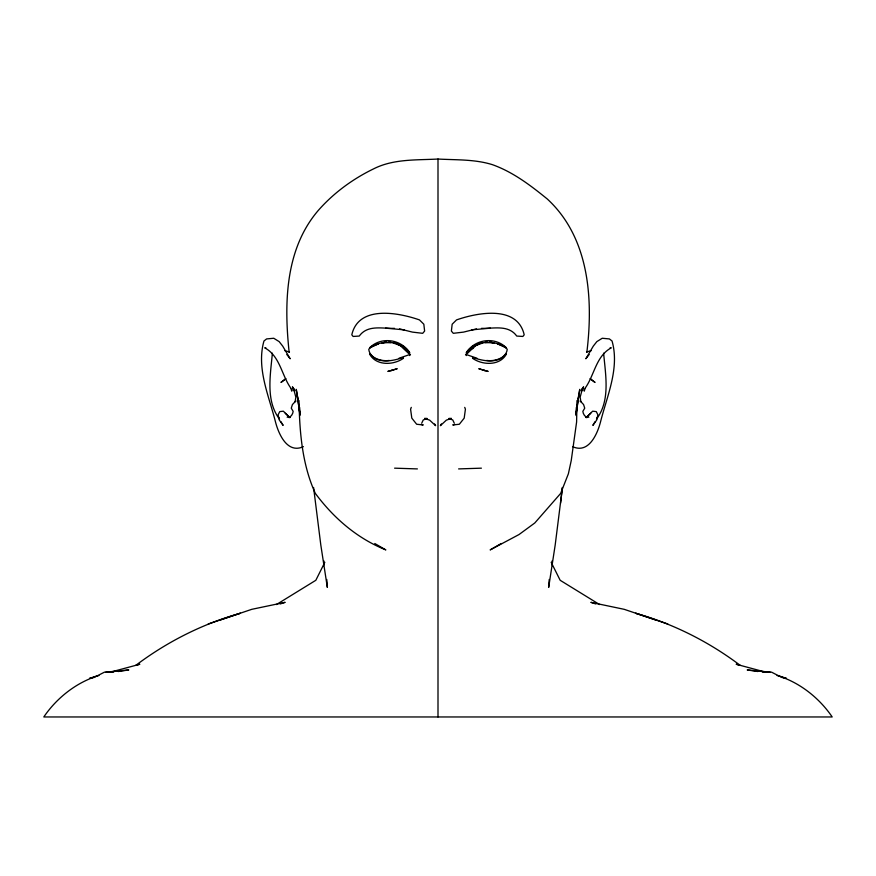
<?xml version="1.0" encoding="UTF-8"?>
<svg xmlns="http://www.w3.org/2000/svg" width="876" height="876" viewBox="0 0 876 876"><rect width="100%" height="100%" fill="white"/><g stroke="black" fill="none" stroke-linecap="round" stroke-linejoin="round"><path stroke-width="1.31" d="M552.066 564.889L552.077 560.958M576.988 400.595L576.605 422.013L571.229 460.601L568.382 473.774L560.662 493.396L534.809 522.961L519.019 534.546L490.155 549.909L501.225 543.503M549.219 579.485L548.661 587.413L555.187 545.025L562.403 487.658M497.765 343.644L505.956 347.433C494.83 336.603 475.307 338.979 466.47 352.349L466.306 354.55L476.938 358.218M575.926 412.64L576.397 407.285M472.657 348.736L475.427 345.889L479.073 343.918M560.552 503.207L562.414 487.483M586.843 352.36C593.38 299.055 589.351 237.757 547.248 198.961C530.462 185.329 513.04 172.035 492.432 164.677C474.836 159.158 456.199 160.056 438 159.038C416.297 160.209 393.357 158.742 373.428 168.948C352.667 179.022 333.57 193.038 318.338 210.371C284.853 249.299 284.043 303.994 289.157 352.36M575.981 415.509L579.737 389.338L575.981 414.228M578.116 398.668L578.795 394.693M272.37 353.181C270.509 374.819 265.373 400.595 279.532 419.122L278.502 417.37M292.146 389.043L291.741 391.156L291.007 388.758M584.993 388.758L584.259 391.156L583.854 389.043M411.282 407.373L410.581 409.201L411.808 418.148L416.658 424.247L423.228 424.959L421.049 424.4M595.089 421.695L592.866 425.375L596.644 420.108L597.903 414.852L596.282 411.621L592.669 411.183L586.132 417.633L590.731 413.286M421.739 423.152L423.228 419.976L427.127 418.454L424.608 418.41L429.656 420.151L435.624 425.692L434.573 423.962M324.821 562.304L315.82 580.295L276.411 604.56M597.498 417.37L596.468 419.122C610.627 400.595 605.491 374.819 603.63 353.181M585.179 388.123C594.476 375.114 595.987 356.017 611.284 347.827L610.156 347.728M581.117 390.882L583.58 386.809L581.5 391.057L582.562 388.221L580.153 397.167L580.898 401.766L580.109 400.88L583.58 404.559L584.73 408.183L582.836 411.37L583.328 413.363L584.522 415.574L587.073 417.567L585.967 417.25L588.869 417.173M441.427 423.962L440.376 425.692L446.344 420.151L451.392 418.41L448.873 418.454L452.772 419.976L454.261 423.152M589.187 354.506L585.847 358.766L593.304 346.108L596.841 341.618L602.25 338.256L609.4 338.924L612.039 340.994C619.704 367.778 607.375 395.164 600.761 420.962C597.695 433.478 588.935 454.206 572.575 446.64M472.701 348.32L467.302 353.521M409.53 355.568L410.483 354.638M497.765 343.994L505.956 347.63C494.644 339.877 475.854 340.052 466.47 352.349L472.898 346.239L477.836 343.961M466.47 352.349L472.898 346.48L482.764 342.998M285.138 379.242L280.966 382.44L285.926 378.673M372.245 346.272L368.752 349.185C369.562 358.284 381.564 361.646 389.305 360.441M208.225 623.964L240.385 613.244C202.63 623.811 167.261 641.703 135.944 665.245L139.832 664.238L110.223 672.21M373.264 345.582L375.782 344.695M399.062 358.218L409.694 354.55L409.53 352.349C400.693 338.979 381.17 336.603 370.044 347.433L378.235 343.644M219.339 620.296L251.784 609.324L285.138 602.338L280.232 603.958M392.558 370.198L397.211 368.708L387.849 371.424L392.558 370.198L391.222 370.581M378.235 343.994L370.044 347.63C381.356 339.877 400.146 340.052 409.53 352.349L403.102 346.239L398.164 343.961M303.425 446.64C287.065 454.206 278.305 433.478 275.239 420.962C268.625 395.164 256.296 367.778 263.961 340.994L266.6 338.924L273.75 338.256L279.159 341.618L282.696 346.108L290.153 358.766L286.813 354.506M586.537 352.021L591.333 350.597M476.5 328.883L463.579 332.103L453.297 333.318L451.381 331.073L452.169 324.219L456.538 319.904C477.639 312.546 517.442 304.957 524.198 334.807L522.884 336.45L516.752 336.066C508.332 324.438 493.648 328.763 481.493 328.347M98.922 675.505C76.65 682.163 56.776 697.843 43.8 716.962L832.2 716.962C819.224 697.843 799.35 682.163 777.078 675.505M454.951 424.4L452.772 424.959L459.342 424.247L464.192 418.148L465.419 409.201L464.718 407.373M479.073 343.392L481.537 342.866M94.772 677.301L89.571 678.363L97.532 675.714L104.441 672.155L113.716 672.155M118.151 671.52L128.805 669.943L105.799 672.155M381.794 343.217L383.896 342.91M265.844 347.728L264.716 347.827C280.013 356.017 281.525 375.114 290.821 388.123M471.627 329.869L490.418 328.161M485.063 342.253L487.187 342.067M485.063 342.658L492.104 342.647M383.896 342.242L386.458 342.067M383.896 342.647L390.937 342.658M458.608 468.912L481.406 468.167M394.507 328.347C382.352 328.763 367.668 324.438 359.248 336.066L353.116 336.45L351.802 334.807C358.558 304.957 398.361 312.546 419.462 319.904L423.831 324.219L424.619 331.073L422.703 333.318L412.421 332.103L399.5 328.883M486.695 360.441C494.436 361.646 506.438 358.284 507.248 349.185L503.755 346.272M762.284 672.155L771.559 672.155L778.468 675.714L786.429 678.363L781.228 677.301M287.131 417.173L290.033 417.25L288.927 417.567L291.478 415.574L292.672 413.363L293.164 411.37L291.27 408.183L292.42 404.559L295.891 400.88L295.103 401.766L295.847 397.167L293.438 388.221L294.5 391.057L292.42 386.809L294.884 390.882M394.594 468.167L417.392 468.912M489.542 342.067L492.104 342.242M388.813 342.067L390.937 342.253M385.582 328.161L404.373 329.869M770.201 672.155L747.195 669.943L757.85 671.52M492.104 342.91L494.206 343.217M393.236 342.998L403.102 346.48L409.53 352.349M394.463 342.866L396.927 343.392M484.778 370.581L488.151 371.424L478.789 368.708L484.778 370.581L483.442 370.198M284.667 350.597L289.463 352.021M765.777 672.21L736.168 664.238L740.056 665.245C708.739 641.703 673.37 623.811 635.615 613.244L667.775 623.964M595.768 603.958L590.862 602.338L624.216 609.324L656.661 620.296M500.218 344.695L502.736 345.582M396.927 343.918L400.573 345.889L408.698 353.521M374.775 543.503L385.845 549.909C357.123 538.368 333.647 518.077 315.338 493.396C302.132 464.499 299.57 431.988 299.012 400.595M599.589 604.56L560.18 580.295L551.179 562.304M590.074 378.673L595.034 382.44L590.862 379.242M285.269 413.286L289.868 417.633L283.331 411.183L279.718 411.621L278.097 414.852L279.356 420.108L283.134 425.375L280.911 421.695M465.517 354.638L466.47 355.568M297.884 398.668L296.263 389.338L300.019 414.228M297.205 394.693L300.019 415.509M313.586 487.483L320.813 545.025L327.339 587.413L326.781 579.485M299.603 407.285L300.074 412.64M323.923 560.958L323.934 564.889M438 159.038L438 716.962M506.372 354.156C499.78 366.037 482.435 365.281 472.602 358.317L472.602 357.452C483.421 361.087 498.411 364.306 506.372 353.608L506.372 354.156M403.398 358.317C393.565 365.281 376.22 366.037 369.628 354.156L369.628 353.608C377.589 364.306 392.579 361.087 403.398 357.452L403.398 358.317"/></g></svg>
